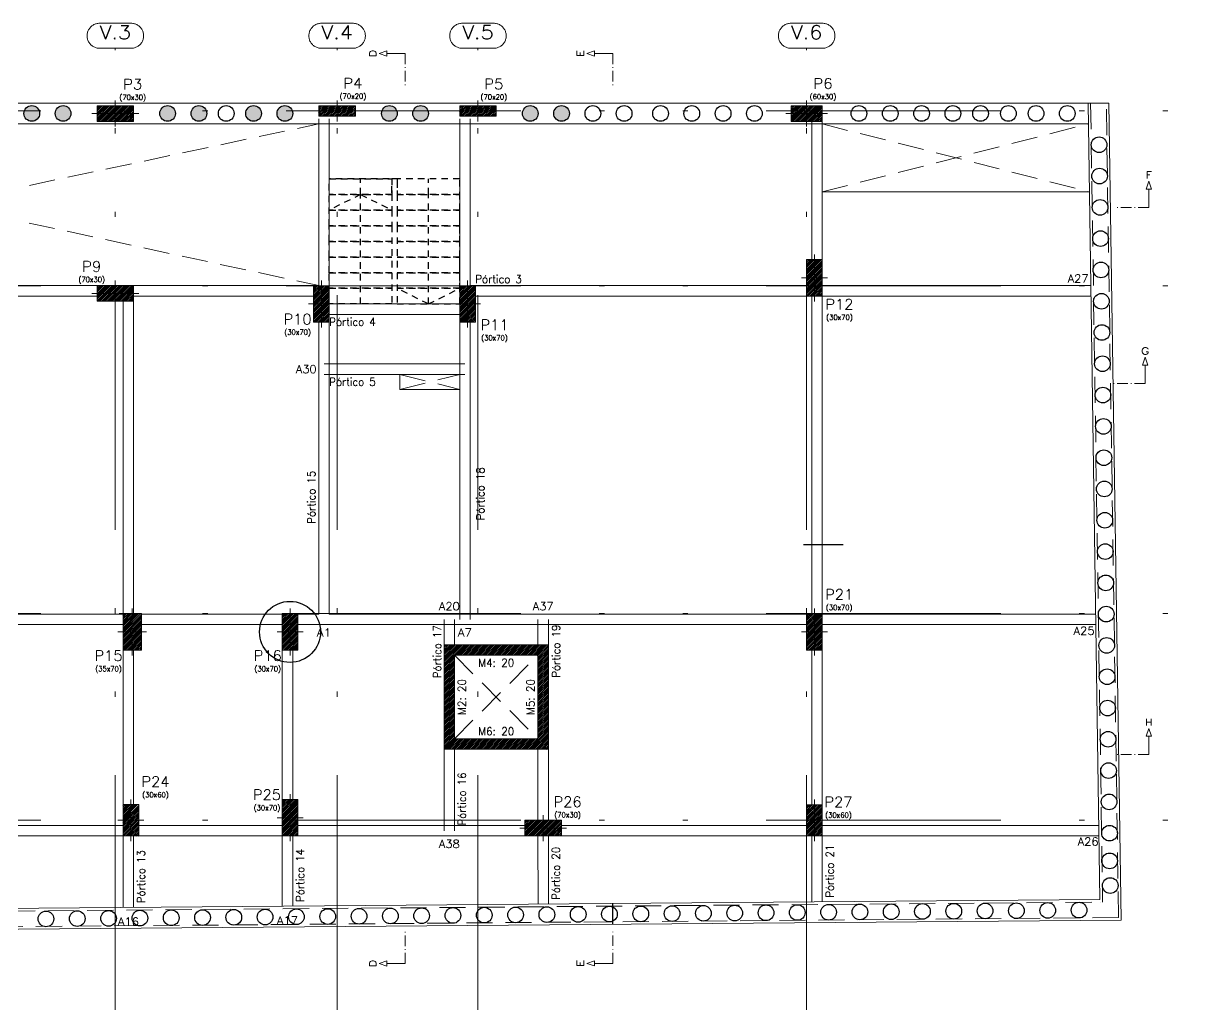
# Model space of a CAD drawing. Header units: metres. Extents: x 219 to 707, y -561 to -17.
# Drawn here: x 449.73 to 472.01, y -87.66 to -68.74 of the extents above; entities that cross this region are included whole.
import ezdxf
from ezdxf.enums import TextEntityAlignment as Align

# ---------------------------------------------------------------- set-up
doc = ezdxf.new("R2010")
doc.units = ezdxf.units.M
for name, pattern in [('CYPE_PUNTO', [0.075, 0, -0.075]), ('CYPE_RAYAPUNTOPUNTO', [0.45, 0.225, -0.075, 0, -0.075, 0, -0.075]), ('DASHED', [0.75, 0.5, -0.25]), ('HIDDEN', [0.375, 0.25, -0.125]), ('TRAZO_HUECO', [0.75, 0.5, -0.25])]:
    doc.linetypes.add(name, pattern=pattern)
for name, color, linetype in [('2', 2, 'Continuous'), ('A-Proyección', 1, 'HIDDEN'), ('E-PILOTES', 7, 'Continuous'), ('TCOTA', 1, 'Continuous')]:
    doc.layers.add(name, color=color, linetype=linetype)
for name, color, linetype, lineweight in [('BORDE_HORMIGON', 2, 'Continuous', 0), ('COTAS_REF_LINEAS', 2, 'Continuous', 0), ('COTAS_REPLANTEO', 7, 'CYPE_RAYAPUNTOPUNTO', 0), ('ESC_CONTORNO_ESCALERA', 3, 'Continuous', 0), ('MUR_CARAS_HORMIGON', 1, 'Continuous', 20), ('MUR_REF_MUROS', 3, 'Continuous', 0), ('OT_SECC_FORJ', 7, 'Continuous', 15), ('PA_GRAF_HUEC', 7, 'Continuous', 0), ('PILAR_DIM', 253, 'Continuous', 0), ('PILAR_EJES', 1, 'Continuous', 0), ('PILAR_HORMIGON', 5, 'Continuous', 20), ('PILAR_REF', 253, 'Continuous', 0), ('VIG_CARAS', 253, 'Continuous', 9), ('VIG_REF_BROCH', 3, 'Continuous', 0), ('VIG_REF_PORTICOS', 3, 'Continuous', 9)]:
    doc.layers.add(name, color=color, linetype=linetype, lineweight=lineweight)
doc.styles.add('CYPETXT', font='romans', dxfattribs={"height": 0.2})

# ---------------------------------------------------------------- blocks, each defined once
blk = doc.blocks.new('Ejes del pilar')
at = {"layer": 'PILAR_EJES'}
for p, q in [((0, -0.5), (0, 0.5)), ((-0.5, 0), (0.5, 0))]:
    blk.add_line(p, q, dxfattribs=at)
blk = doc.blocks.new('A$C6633C1DB')
at = {"layer": '2', "color": 1, "linetype": 'DASHED', "ltscale": 0.5}
for p, q in [((1.2, 4.2), (0, 3.6)), ((1.2, 0), (1.2, 4.2)), ((1.2, 4.2), (2.4, 3.6)), ((3.8, 0.001), (3.8, 4.201))]:
    blk.add_line(p, q, dxfattribs=at)
at = {"layer": 'A-Proyección', "color": 1, "linetype": 'DASHED', "ltscale": 0.5}
for p, q in [((0, 4.8), (2.4, 4.8)), ((5, 4.8), (0.001, 4.8)), ((1.2, 4.2), (1.2, 4.8)), ((2.4, 4.8), (2.4, 4.2)), ((5, 4.8), (2.6, 4.8)), ((2.6, 4.8), (2.6, 4.2)), ((3.8, 4.201), (3.8, 4.801)), ((2.4, 4.2), (0, 4.2)), ((0, 4.2), (2.4, 4.2)), ((2.4, 4.2), (2.4, 3.6)), ((2.6, 4.2), (5, 4.2)), ((5, 4.2), (2.6, 4.2)), ((2.6, 4.2), (2.6, 3.6)), ((2.4, 3.6), (0, 3.6)), ((2.6, 3.6), (5, 3.6)), ((5, 3.6), (2.6, 3.6)), ((2.6, 3.6), (2.6, 3)), ((2.6, 3), (5, 3)), ((5, 3), (2.6, 3)), ((2.6, 3), (2.6, 0)), ((2.6, 2.4), (5, 2.4)), ((5, 2.4), (2.6, 2.4)), ((2.6, 1.8), (5, 1.8)), ((5, 1.8), (2.6, 1.8)), ((2.6, 1.2), (5, 1.2)), ((5, 1.2), (2.6, 1.2)), ((2.6, 0.6), (5, 0.6)), ((5, 0.6), (2.6, 0.6)), ((3.8, 0.001), (2.6, 0.6)), ((3.8, 0.001), (5, 0.601)), ((2.6, 0), (5, 0))]:
    blk.add_line(p, q, dxfattribs=at)
at = {"layer": 'A-Proyección', "color": 250, "ltscale": 0.1}
for p, q in [((5, 3.6), (5, 4.2)), ((5, 3), (5, 3.6)), ((5, 2.4), (5, 3)), ((5, 1.8), (5, 2.4)), ((5, 1.2), (5, 1.8)), ((5, 0.6), (5, 1.2))]:
    blk.add_line(p, q, dxfattribs=at)
at = {"layer": 'E-PILOTES', "color": 1, "linetype": 'DASHED', "ltscale": 0.5}
for p, q in [((0, 3), (0.001, 4.8)), ((5, 0), (5, 4.8)), ((0, 3.6), (2.4, 3.6)), ((2.4, 3.6), (2.4, 3)), ((2.4, 3), (0, 3)), ((0, 3), (2.4, 3)), ((0, 2.4), (0, 3)), ((2.4, 3), (2.4, 0)), ((2.4, 2.4), (0, 2.4)), ((0, 2.4), (2.4, 2.4)), ((0, 1.8), (0, 2.4)), ((2.4, 1.8), (0, 1.8)), ((0, 1.8), (2.4, 1.8)), ((0, 1.2), (0, 1.8)), ((2.4, 1.2), (0, 1.2)), ((0, 1.2), (2.4, 1.2)), ((0, 0), (0, 1.2)), ((2.4, 0.6), (0, 0.6)), ((0, 0.6), (2.4, 0.6)), ((2.4, 0), (0, 0))]:
    blk.add_line(p, q, dxfattribs=at)
at = {"layer": 'PILAR_HORMIGON'}
for p, q in [((6.401, 7.6), (5.001, 7.6)), ((5.001, 7.6), (5.001, 7.2)), ((6.401, 7.2), (6.401, 7.6)), ((5.001, 7.2), (6.401, 7.2))]:
    blk.add_line(p, q, dxfattribs=at)
at = {"layer": 'PILAR_HORMIGON', "color": 250}
blk.add_line((5.001, 7.2), (5.001, 7.2), dxfattribs=at)
at = {"layer": 'TCOTA', "color": 1, "linetype": 'DASHED', "ltscale": 0.5}
for p, q in [((2.6, 4.8), (2.4, 4.8)), ((2.4, 4.263), (2.4, 4.65)), ((2.6, 4.7), (2.6, 4.25))]:
    blk.add_line(p, q, dxfattribs=at)
blk = doc.blocks.new('0 DR Referencia encofrado pb')
h = blk.add_hatch()
h.set_pattern_fill('ANSI31', color=14, scale=0.0075, style=0)
h.set_pattern_definition([(45, (173.255723, -11.724483), (-0.0168379802, 0.0168379802), [])])
h.paths.add_polyline_path([(288.103, 102.133), (288.103, 102.033), (288.453, 102.033), (288.453, 102.133)])
h.paths.add_polyline_path([(288.803, 102.133), (288.453, 102.133), (288.453, 102.033), (288.803, 102.033)])
h.paths.add_polyline_path([(288.803, 101.933), (288.803, 102.033), (288.453, 102.033), (288.453, 101.933)])
h.paths.add_polyline_path([(288.103, 101.933), (288.453, 101.933), (288.453, 102.033), (288.103, 102.033)])
h.paths.add_polyline_path([(292.978, 102.133), (292.978, 102.033), (293.378, 102.033), (293.378, 102.133)])
h.paths.add_polyline_path([(293.778, 102.133), (293.378, 102.133), (293.378, 102.033), (293.778, 102.033)])
h.paths.add_polyline_path([(293.778, 101.933), (293.778, 102.033), (293.378, 102.033), (293.378, 101.933)])
h.paths.add_polyline_path([(292.978, 101.933), (293.378, 101.933), (293.378, 102.033), (292.978, 102.033)])
h.paths.add_polyline_path([(298.003, 102.131), (298.003, 102.033), (298.353, 102.033), (298.353, 102.131)])
h.paths.add_polyline_path([(298.703, 102.131), (298.353, 102.131), (298.353, 102.033), (298.703, 102.033)])
h.paths.add_polyline_path([(298.353, 102.033), (298.003, 102.033), (298.003, 101.981), (298.353, 101.981)])
h.paths.add_polyline_path([(298.703, 102.033), (298.353, 102.033), (298.353, 101.981), (298.703, 101.981)])
h.paths.add_polyline_path([(298.703, 101.831), (298.703, 101.981), (298.353, 101.981), (298.353, 101.831)])
h.paths.add_polyline_path([(298.003, 101.831), (298.353, 101.831), (298.353, 101.981), (298.003, 101.981)])
h.paths.add_polyline_path([(302.253, 102.131), (302.253, 102.033), (302.603, 102.033), (302.603, 102.131)])
h.paths.add_polyline_path([(302.953, 102.131), (302.603, 102.131), (302.603, 102.033), (302.953, 102.033)])
h.paths.add_polyline_path([(302.953, 101.931), (302.953, 102.031), (302.603, 102.031), (302.603, 101.931)])
h.paths.add_polyline_path([(302.253, 101.931), (302.603, 101.931), (302.603, 102.031), (302.253, 102.031)])
h.paths.add_polyline_path([(304.953, 102.131), (304.953, 102.033), (305.303, 102.033), (305.303, 102.131)])
h.paths.add_polyline_path([(305.653, 102.131), (305.303, 102.131), (305.303, 102.033), (305.653, 102.033)])
h.paths.add_polyline_path([(305.653, 101.931), (305.653, 102.031), (305.303, 102.031), (305.303, 101.931)])
h.paths.add_polyline_path([(304.953, 101.931), (305.303, 101.931), (305.303, 102.031), (304.953, 102.031)])
h.paths.add_polyline_path([(311.903, 101.831), (311.903, 101.981), (311.603, 101.981), (311.603, 101.831)])
h.paths.add_polyline_path([(311.303, 102.131), (311.303, 102.033), (311.603, 102.033), (311.603, 102.131)])
h.paths.add_polyline_path([(311.903, 102.131), (311.603, 102.131), (311.603, 102.033), (311.903, 102.033)])
h.paths.add_polyline_path([(311.903, 102.033), (311.603, 102.033), (311.603, 101.981), (311.903, 101.981)])
h.paths.add_polyline_path([(311.603, 102.033), (311.303, 102.033), (311.303, 101.981), (311.603, 101.981)])
h.paths.add_polyline_path([(311.303, 101.831), (311.603, 101.831), (311.603, 101.981), (311.303, 101.981)])
h.paths.add_polyline_path([(311.603, 99.181), (311.603, 98.831), (311.753, 98.831), (311.753, 99.181)])
h.paths.add_polyline_path([(311.903, 99.181), (311.753, 99.181), (311.753, 98.831), (311.903, 98.831)])
h.paths.add_polyline_path([(311.603, 98.831), (311.603, 98.681), (311.753, 98.681), (311.753, 98.831)])
h.paths.add_polyline_path([(311.903, 98.831), (311.753, 98.831), (311.753, 98.681), (311.903, 98.681)])
h.paths.add_polyline_path([(311.903, 98.481), (311.903, 98.681), (311.753, 98.681), (311.753, 98.481)])
h.paths.add_polyline_path([(311.603, 98.681), (311.603, 98.481), (311.753, 98.481), (311.753, 98.681)])
h.paths.add_polyline_path([(288.003, 98.681), (287.603, 98.681), (287.603, 98.608), (288.003, 98.608)])
h.paths.add_polyline_path([(288.403, 98.681), (288.003, 98.681), (288.003, 98.608), (288.403, 98.608)])
h.paths.add_polyline_path([(287.603, 98.733), (287.603, 98.681), (288.003, 98.681), (288.003, 98.733)])
h.paths.add_polyline_path([(288.403, 98.733), (288.003, 98.733), (288.003, 98.681), (288.403, 98.681)])
h.paths.add_polyline_path([(288.403, 98.483), (288.403, 98.608), (288.003, 98.608), (288.003, 98.483)])
h.paths.add_polyline_path([(287.603, 98.483), (288.003, 98.483), (288.003, 98.608), (287.603, 98.608)])
h.paths.add_polyline_path([(293.953, 98.681), (293.603, 98.681), (293.603, 98.533), (293.953, 98.533)])
h.paths.add_polyline_path([(293.378, 98.681), (293.378, 98.533), (293.603, 98.533), (293.603, 98.681)])
h.paths.add_polyline_path([(293.378, 98.533), (293.378, 98.681), (293.253, 98.681), (293.253, 98.533)])
h.paths.add_polyline_path([(293.253, 98.383), (293.378, 98.383), (293.378, 98.533), (293.253, 98.533)])
h.paths.add_polyline_path([(293.378, 98.533), (293.378, 98.383), (293.603, 98.383), (293.603, 98.533)])
h.paths.add_polyline_path([(293.953, 98.383), (293.953, 98.533), (293.603, 98.533), (293.603, 98.383)])
h.paths.add_polyline_path([(298.353, 98.681), (298.353, 98.532), (298.703, 98.532), (298.703, 98.681)])
h.paths.add_polyline_path([(298.353, 98.681), (298.003, 98.681), (298.003, 98.532), (298.353, 98.532)])
h.paths.add_polyline_path([(298.003, 98.382), (298.353, 98.382), (298.353, 98.532), (298.003, 98.532)])
h.paths.add_polyline_path([(298.703, 98.382), (298.703, 98.532), (298.353, 98.532), (298.353, 98.382)])
h.paths.add_polyline_path([(302.153, 98.681), (302.153, 98.331), (302.303, 98.331), (302.303, 98.681)])
h.paths.add_polyline_path([(302.453, 98.681), (302.303, 98.681), (302.303, 98.331), (302.453, 98.331), (302.453, 98.331)])
h.paths.add_polyline_path([(302.453, 97.981), (302.453, 98.331), (302.303, 98.331), (302.303, 97.981)])
h.paths.add_polyline_path([(302.153, 97.981), (302.303, 97.981), (302.303, 98.331), (302.153, 98.331)])
h.paths.add_polyline_path([(305.253, 98.681), (305.103, 98.681), (305.103, 98.331), (305.253, 98.331)])
h.paths.add_polyline_path([(304.953, 98.681), (304.953, 98.331), (305.103, 98.331), (305.103, 98.681)])
h.paths.add_polyline_path([(304.953, 97.981), (305.103, 97.981), (305.103, 98.331), (304.953, 98.331)])
h.paths.add_polyline_path([(305.253, 97.981), (305.253, 98.331), (305.103, 98.331), (305.103, 97.981)])
h.paths.add_polyline_path([(287.602, 92.433), (287.602, 92.395), (287.952, 92.395), (287.952, 92.433)])
h.paths.add_polyline_path([(288.302, 92.283), (288.302, 92.395), (287.952, 92.395), (287.952, 92.283)])
h.paths.add_polyline_path([(287.602, 92.395), (287.602, 92.283), (287.952, 92.283), (287.952, 92.395)])
h.paths.add_polyline_path([(288.302, 92.433), (287.952, 92.433), (287.952, 92.395), (288.302, 92.395)])
h.paths.add_polyline_path([(288.302, 92.133), (288.302, 92.283), (287.952, 92.283), (287.952, 92.133)])
h.paths.add_polyline_path([(287.602, 92.133), (287.952, 92.133), (287.952, 92.283), (287.602, 92.283)])
h.paths.add_polyline_path([(293.552, 92.395), (293.402, 92.395), (293.402, 91.995), (293.552, 91.995)])
h.paths.add_polyline_path([(293.252, 92.395), (293.252, 91.995), (293.378, 91.995), (293.378, 92.395)])
h.paths.add_polyline_path([(293.378, 91.995), (293.378, 91.595), (293.402, 91.595), (293.402, 91.995)])
h.paths.add_polyline_path([(293.552, 91.595), (293.552, 91.995), (293.402, 91.995), (293.402, 91.595)])
h.paths.add_polyline_path([(293.378, 92.395), (293.378, 91.995), (293.402, 91.995), (293.402, 92.395)])
h.paths.add_polyline_path([(293.252, 91.595), (293.378, 91.595), (293.378, 91.995), (293.252, 91.995)])
h.paths.add_polyline_path([(298.852, 91.694), (298.852, 92.044), (298.677, 92.044), (298.677, 91.694)])
h.paths.add_polyline_path([(298.502, 91.694), (298.677, 91.694), (298.677, 92.044), (298.502, 92.044)])
h.paths.add_polyline_path([(298.502, 92.394), (298.502, 92.044), (298.677, 92.044), (298.677, 92.394)])
h.paths.add_polyline_path([(298.852, 92.394), (298.677, 92.394), (298.677, 92.044), (298.852, 92.044)])
h.paths.add_polyline_path([(301.852, 92.394), (301.702, 92.394), (301.702, 92.044), (301.852, 92.044)])
h.paths.add_polyline_path([(301.552, 92.394), (301.552, 92.044), (301.702, 92.044), (301.702, 92.394)])
h.paths.add_polyline_path([(301.552, 91.694), (301.702, 91.694), (301.702, 92.044), (301.552, 92.044)])
h.paths.add_polyline_path([(301.852, 91.694), (301.852, 92.044), (301.702, 92.044), (301.702, 91.694)])
h.paths.add_polyline_path([(305.303, 91.595), (306.453, 91.595), (306.453, 89.995), (305.303, 89.995), (305.303, 89.795), (306.653, 89.795), (306.653, 91.795), (305.303, 91.795)])
h.paths.add_polyline_path([(305.303, 89.995), (304.853, 89.995), (304.854, 91.595), (305.303, 91.595), (305.303, 91.795), (304.654, 91.795), (304.654, 91.795), (304.653, 89.795), (305.303, 89.795)])
h.paths.add_polyline_path([(311.902, 92.393), (311.752, 92.393), (311.752, 92.043), (311.902, 92.043)])
h.paths.add_polyline_path([(311.603, 92.393), (311.603, 92.043), (311.752, 92.043), (311.752, 92.393)])
h.paths.add_polyline_path([(311.603, 92.043), (311.603, 91.693), (311.752, 91.693), (311.752, 92.043)])
h.paths.add_polyline_path([(311.902, 91.693), (311.902, 92.043), (311.752, 92.043), (311.752, 91.693)])
h.paths.add_polyline_path([(311.902, 88.731), (311.752, 88.731), (311.752, 88.433), (311.902, 88.433)])
h.paths.add_polyline_path([(311.603, 88.731), (311.603, 88.433), (311.752, 88.433), (311.752, 88.731)])
h.paths.add_polyline_path([(311.603, 88.431), (311.603, 88.131), (311.752, 88.131), (311.752, 88.431)])
h.paths.add_polyline_path([(311.902, 88.131), (311.902, 88.431), (311.752, 88.431), (311.752, 88.131)])
h.paths.add_polyline_path([(306.903, 88.432), (306.553, 88.432), (306.553, 88.282), (306.903, 88.282)])
h.paths.add_polyline_path([(306.203, 88.432), (306.203, 88.282), (306.553, 88.282), (306.553, 88.432)])
h.paths.add_polyline_path([(306.203, 88.132), (306.553, 88.132), (306.553, 88.282), (306.203, 88.282)])
h.paths.add_polyline_path([(306.903, 88.132), (306.903, 88.282), (306.553, 88.282), (306.553, 88.132)])
h.paths.add_polyline_path([(301.852, 88.832), (301.702, 88.832), (301.702, 88.482), (301.852, 88.482)])
h.paths.add_polyline_path([(301.552, 88.832), (301.552, 88.482), (301.702, 88.482), (301.702, 88.832)])
h.paths.add_polyline_path([(301.552, 88.132), (301.702, 88.132), (301.702, 88.433), (301.552, 88.433)])
h.paths.add_polyline_path([(301.852, 88.132), (301.852, 88.433), (301.702, 88.433), (301.702, 88.132)])
h.paths.add_polyline_path([(301.552, 88.433), (301.702, 88.433), (301.702, 88.482), (301.552, 88.482)])
h.paths.add_polyline_path([(301.702, 88.433), (301.852, 88.433), (301.852, 88.482), (301.702, 88.482)])
h.paths.add_polyline_path([(298.801, 88.732), (298.651, 88.732), (298.651, 88.433), (298.801, 88.433)])
h.paths.add_polyline_path([(298.501, 88.732), (298.501, 88.433), (298.651, 88.433), (298.651, 88.732)])
h.paths.add_polyline_path([(298.501, 88.132), (298.651, 88.132), (298.651, 88.432), (298.501, 88.432)])
h.paths.add_polyline_path([(298.801, 88.132), (298.801, 88.432), (298.651, 88.432), (298.651, 88.132)])
h.paths.add_polyline_path([(293.552, 88.733), (293.402, 88.733), (293.402, 88.433), (293.402, 88.433), (293.552, 88.433), (293.552, 88.433)])
h.paths.add_polyline_path([(293.378, 88.733), (293.378, 88.433), (293.378, 88.433), (293.402, 88.433), (293.402, 88.433), (293.402, 88.733)])
h.paths.add_polyline_path([(293.252, 88.733), (293.252, 88.433), (293.252, 88.433), (293.378, 88.433), (293.378, 88.433), (293.378, 88.733)])
h.paths.add_polyline_path([(293.252, 88.133), (293.378, 88.133), (293.378, 88.433), (293.252, 88.433)])
h.paths.add_polyline_path([(293.552, 88.133), (293.552, 88.433), (293.402, 88.433), (293.402, 88.133)])
h.paths.add_polyline_path([(293.378, 88.433), (293.378, 88.133), (293.402, 88.133), (293.402, 88.433)])
h.paths.add_polyline_path([(288.102, 88.733), (288.102, 88.433), (288.252, 88.433), (288.252, 88.733)])
h.paths.add_polyline_path([(288.402, 88.733), (288.252, 88.733), (288.252, 88.433), (288.402, 88.433)])
h.paths.add_polyline_path([(288.102, 88.133), (288.252, 88.133), (288.252, 88.433), (288.102, 88.433)])
h.paths.add_polyline_path([(288.402, 88.133), (288.402, 88.433), (288.252, 88.433), (288.252, 88.133)])
h.paths.add_polyline_path([(305.232, 98.222), (306.171, 98.222), (306.171, 98.455), (305.232, 98.455)], flags=9)
h.paths.add_polyline_path([(297.927, 91.434), (298.529, 91.434), (298.529, 91.738), (297.927, 91.738)], flags=9)
h.paths.add_polyline_path([(301.355, 92.392), (302.279, 92.392), (302.279, 92.625), (301.355, 92.625)], flags=9)
h.paths.add_polyline_path([(300.979, 91.434), (301.578, 91.434), (301.578, 91.738), (300.979, 91.738)], flags=9)
h.paths.add_polyline_path([(311.956, 92.408), (312.497, 92.408), (312.497, 92.589), (311.956, 92.589)], flags=9)
h.paths.add_polyline_path([(300.964, 88.769), (301.566, 88.769), (301.566, 89.073), (300.964, 89.073)], flags=9)
h = blk.add_hatch(color=251)
h.paths.add_polyline_path([(299.213, 102.033), (299.496, 102.033, 0.707105)])
h.paths.add_polyline_path([(299.505, 101.983, 0.085165), (299.496, 102.033), (299.213, 102.033, 1.186186)])
h.paths.add_polyline_path([(299.813, 102.033), (300.096, 102.033, 0.707105)])
h.paths.add_polyline_path([(300.105, 101.983, 0.085165), (300.096, 102.033), (299.813, 102.033, 1.186186)])
h.paths.add_polyline_path([(297.21, 102.033), (297.493, 102.033, 0.707105)])
h.paths.add_polyline_path([(297.502, 101.983, 0.085165), (297.493, 102.033), (297.21, 102.033, 1.186186)])
h.paths.add_polyline_path([(296.61, 102.033), (296.893, 102.033, 0.707105)])
h.paths.add_polyline_path([(296.902, 101.983, 0.085165), (296.893, 102.033), (296.61, 102.033, 1.186186)])
h = blk.add_hatch(color=251)
h.paths.add_polyline_path([(303.463, 102.033), (303.746, 102.033, 0.707105)])
h.paths.add_polyline_path([(303.755, 101.983, 0.085165), (303.746, 102.033), (303.463, 102.033, 1.186186)])
h.paths.add_polyline_path([(304.063, 102.033), (304.346, 102.033, 0.707105)])
h.paths.add_polyline_path([(304.355, 101.983, 0.085165), (304.346, 102.033), (304.063, 102.033, 1.186186)])
h.paths.add_polyline_path([(301.46, 102.033), (301.743, 102.033, 0.707105)])
h.paths.add_polyline_path([(301.752, 101.983, 0.085165), (301.743, 102.033), (301.46, 102.033, 1.186186)])
h.paths.add_polyline_path([(300.86, 102.033), (301.143, 102.033, 0.707105)])
h.paths.add_polyline_path([(301.152, 101.983, 0.085165), (301.143, 102.033), (300.86, 102.033, 1.186186)])
h = blk.add_hatch(color=251)
h.paths.add_polyline_path([(306.163, 102.033), (306.446, 102.033, 0.707105)])
h.paths.add_polyline_path([(306.455, 101.983, 0.085165), (306.446, 102.033), (306.163, 102.033, 1.186186)])
h.paths.add_polyline_path([(306.763, 102.033), (307.046, 102.033, 0.707105)])
h.paths.add_polyline_path([(307.055, 101.983, 0.085165), (307.046, 102.033), (306.763, 102.033, 1.186186)])
blk.add_line((311.543, 93.721), (312.301, 93.721))
blk.add_lwpolyline([(307.887, 86.436), (307.887, 86.836)])
at = {"color": 216, "true_color": 0x7f007f}
for centre in [(296.752, 101.983, -0.35), (297.352, 101.983, -0.35), (299.355, 101.983, -0.35), (299.955, 101.983, -0.35), (300.478, 101.983, -0.35), (301.002, 101.983, -0.35), (301.602, 101.983, -0.35), (303.605, 101.983, -0.35), (304.205, 101.983, -0.35), (306.305, 101.983, -0.35), (306.905, 101.983, -0.35), (307.505, 101.983, -0.35), (308.105, 101.983, -0.35), (308.802, 101.983, -0.35), (309.402, 101.983, -0.35), (310.002, 101.983, -0.35), (310.602, 101.983, -0.35), (312.605, 101.983, -0.35), (313.205, 101.983, -0.35), (313.805, 101.983, -0.35), (314.405, 101.983, -0.35), (314.935, 101.983, -0.35), (315.469, 101.983, -0.35), (315.469, 101.983, -0.35), (315.999, 101.983, -0.35), (315.999, 101.983, -0.35), (316.599, 101.983, -0.35), (316.599, 101.983, -0.35), (317.208, 101.383, -0.35), (317.217, 100.783, -0.35), (317.226, 100.183, -0.35), (317.235, 99.583, -0.35), (317.244, 98.983, -0.35), (317.253, 98.383, -0.35), (317.262, 97.784, -0.35), (317.272, 97.184, -0.35), (317.281, 96.584, -0.35), (317.29, 95.984, -0.35), (317.299, 95.384, -0.35), (317.308, 94.784, -0.35), (317.317, 94.184, -0.35), (317.326, 93.584, -0.35), (317.335, 92.984, -0.35), (317.344, 92.384, -0.35), (317.353, 91.784, -0.35), (317.362, 91.184, -0.35), (317.371, 90.584, -0.35), (317.38, 89.984, -0.35), (317.389, 89.384, -0.35), (317.399, 88.785, -0.35), (317.408, 88.185, -0.35), (317.41, 87.654, -0.35), (317.421, 87.181, -0.35), (297.024, 86.541, -0.35), (297.624, 86.546, -0.35), (298.224, 86.551, -0.35), (298.824, 86.556, -0.35), (299.424, 86.562, -0.35), (300.024, 86.567, -0.35), (300.624, 86.572, -0.35), (301.224, 86.577, -0.35), (301.824, 86.582, -0.35), (302.424, 86.587, -0.35), (303.024, 86.592, -0.35), (303.624, 86.597, -0.35), (304.224, 86.602, -0.35), (304.824, 86.607, -0.35), (305.424, 86.613, -0.35), (306.024, 86.618, -0.35), (306.624, 86.623, -0.35), (307.224, 86.628, -0.35), (307.824, 86.633, -0.35), (308.424, 86.638, -0.35), (309.024, 86.643, -0.35), (309.624, 86.648, -0.35), (310.224, 86.653, -0.35), (310.824, 86.658, -0.35), (311.424, 86.664, -0.35), (312.024, 86.669, -0.35), (312.623, 86.674, -0.35), (313.223, 86.679, -0.35), (313.823, 86.684, -0.35), (314.423, 86.689, -0.35), (315.023, 86.694, -0.35), (315.623, 86.699, -0.35), (316.223, 86.704, -0.35), (316.823, 86.709, -0.35)]:
    blk.add_circle(centre, 0.15, dxfattribs=at)
blk.add_circle((301.702, 92.044), 0.585)
at = {"layer": 'BORDE_HORMIGON', "linetype": 'DASHED', "elevation": -0.35}
for points in [[(317.046, 102.183), (317.276, 86.863)], [(317.581, 86.566), (317.346, 102.183)], [(317.275, 86.913), (317.276, 86.913)], [(284.317, 86.592), (317.276, 86.863)], [(317.226, 86.863), (317.226, 86.862)], [(317.581, 86.566), (284.018, 86.29)]]:
    blk.add_lwpolyline(points, dxfattribs=at)
at = {"layer": 'COTAS_REF_LINEAS'}
for points in [[(298.655, 103.713), (298.671, 103.712), (298.687, 103.711), (298.703, 103.708), (298.719, 103.704), (298.734, 103.699), (298.749, 103.694), (298.764, 103.687), (298.778, 103.679), (298.791, 103.671), (298.804, 103.661), (298.816, 103.651), (298.828, 103.64), (298.839, 103.628), (298.848, 103.615), (298.858, 103.602), (298.866, 103.588), (298.873, 103.574), (298.879, 103.559), (298.884, 103.544), (298.889, 103.528), (298.892, 103.513), (298.894, 103.497), (298.895, 103.481), (298.895, 103.465), (298.894, 103.449), (298.892, 103.433), (298.889, 103.417), (298.884, 103.402), (298.879, 103.386), (298.873, 103.372), (298.866, 103.357), (298.858, 103.344), (298.848, 103.33), (298.839, 103.318), (298.828, 103.306), (298.816, 103.295), (298.804, 103.284), (298.791, 103.275), (298.778, 103.266), (298.764, 103.259), (298.749, 103.252), (298.734, 103.246), (298.719, 103.241), (298.703, 103.238), (298.687, 103.235), (298.671, 103.233), (298.655, 103.233), (298.051, 103.233), (298.035, 103.233), (298.019, 103.235), (298.003, 103.238), (297.988, 103.241), (297.973, 103.246), (297.958, 103.252), (297.943, 103.259), (297.929, 103.266), (297.915, 103.275), (297.903, 103.284), (297.89, 103.295), (297.879, 103.306), (297.868, 103.318), (297.858, 103.33), (297.849, 103.344), (297.841, 103.357), (297.834, 103.372), (297.827, 103.386), (297.822, 103.402), (297.818, 103.417), (297.815, 103.433), (297.812, 103.449), (297.811, 103.465), (297.811, 103.481), (297.812, 103.497), (297.815, 103.513), (297.818, 103.528), (297.822, 103.544), (297.827, 103.559), (297.834, 103.574), (297.841, 103.588), (297.849, 103.602), (297.858, 103.615), (297.868, 103.628), (297.879, 103.64), (297.89, 103.651), (297.903, 103.661), (297.915, 103.671), (297.929, 103.679), (297.943, 103.687), (297.958, 103.694), (297.973, 103.699), (297.988, 103.704), (298.003, 103.708), (298.019, 103.711), (298.035, 103.712), (298.051, 103.713), (298.655, 103.713)], [(302.905, 103.713), (302.921, 103.712), (302.937, 103.711), (302.953, 103.708), (302.969, 103.704), (302.984, 103.699), (302.999, 103.694), (303.014, 103.687), (303.028, 103.679), (303.041, 103.671), (303.054, 103.661), (303.066, 103.651), (303.078, 103.64), (303.089, 103.628), (303.098, 103.615), (303.108, 103.602), (303.116, 103.588), (303.123, 103.574), (303.129, 103.559), (303.134, 103.544), (303.139, 103.528), (303.142, 103.513), (303.144, 103.497), (303.145, 103.481), (303.145, 103.465), (303.144, 103.449), (303.142, 103.433), (303.139, 103.417), (303.134, 103.402), (303.129, 103.386), (303.123, 103.372), (303.116, 103.357), (303.108, 103.344), (303.098, 103.33), (303.089, 103.318), (303.078, 103.306), (303.066, 103.295), (303.054, 103.284), (303.041, 103.275), (303.028, 103.266), (303.014, 103.259), (302.999, 103.252), (302.984, 103.246), (302.969, 103.241), (302.953, 103.238), (302.937, 103.235), (302.921, 103.233), (302.905, 103.233), (302.301, 103.233), (302.285, 103.233), (302.269, 103.235), (302.253, 103.238), (302.238, 103.241), (302.223, 103.246), (302.208, 103.252), (302.193, 103.259), (302.179, 103.266), (302.165, 103.275), (302.153, 103.284), (302.14, 103.295), (302.129, 103.306), (302.118, 103.318), (302.108, 103.33), (302.099, 103.344), (302.091, 103.357), (302.084, 103.372), (302.077, 103.386), (302.072, 103.402), (302.068, 103.417), (302.065, 103.433), (302.062, 103.449), (302.061, 103.465), (302.061, 103.481), (302.062, 103.497), (302.065, 103.513), (302.068, 103.528), (302.072, 103.544), (302.077, 103.559), (302.084, 103.574), (302.091, 103.588), (302.099, 103.602), (302.108, 103.615), (302.118, 103.628), (302.129, 103.64), (302.14, 103.651), (302.153, 103.661), (302.165, 103.671), (302.179, 103.679), (302.193, 103.687), (302.208, 103.694), (302.223, 103.699), (302.238, 103.704), (302.253, 103.708), (302.269, 103.711), (302.285, 103.712), (302.301, 103.713), (302.905, 103.713)], [(305.605, 103.713), (305.621, 103.712), (305.637, 103.711), (305.653, 103.708), (305.669, 103.704), (305.684, 103.699), (305.699, 103.694), (305.714, 103.687), (305.728, 103.679), (305.741, 103.671), (305.754, 103.661), (305.766, 103.651), (305.778, 103.64), (305.789, 103.628), (305.798, 103.615), (305.808, 103.602), (305.816, 103.588), (305.823, 103.574), (305.829, 103.559), (305.834, 103.544), (305.839, 103.528), (305.842, 103.513), (305.844, 103.497), (305.845, 103.481), (305.845, 103.465), (305.844, 103.449), (305.842, 103.433), (305.839, 103.417), (305.834, 103.402), (305.829, 103.386), (305.823, 103.372), (305.816, 103.357), (305.808, 103.344), (305.798, 103.33), (305.789, 103.318), (305.778, 103.306), (305.766, 103.295), (305.754, 103.284), (305.741, 103.275), (305.728, 103.266), (305.714, 103.259), (305.699, 103.252), (305.684, 103.246), (305.669, 103.241), (305.653, 103.238), (305.637, 103.235), (305.621, 103.233), (305.605, 103.233), (305.001, 103.233), (304.985, 103.233), (304.969, 103.235), (304.953, 103.238), (304.938, 103.241), (304.923, 103.246), (304.908, 103.252), (304.893, 103.259), (304.879, 103.266), (304.865, 103.275), (304.853, 103.284), (304.84, 103.295), (304.829, 103.306), (304.818, 103.318), (304.808, 103.33), (304.799, 103.344), (304.791, 103.357), (304.784, 103.372), (304.777, 103.386), (304.772, 103.402), (304.768, 103.417), (304.765, 103.433), (304.762, 103.449), (304.761, 103.465), (304.761, 103.481), (304.762, 103.497), (304.765, 103.513), (304.768, 103.528), (304.772, 103.544), (304.777, 103.559), (304.784, 103.574), (304.791, 103.588), (304.799, 103.602), (304.808, 103.615), (304.818, 103.628), (304.829, 103.64), (304.84, 103.651), (304.853, 103.661), (304.865, 103.671), (304.879, 103.679), (304.893, 103.687), (304.908, 103.694), (304.923, 103.699), (304.938, 103.704), (304.953, 103.708), (304.969, 103.711), (304.985, 103.712), (305.001, 103.713), (305.605, 103.713)], [(311.905, 103.713), (311.921, 103.712), (311.937, 103.711), (311.953, 103.708), (311.969, 103.704), (311.984, 103.699), (311.999, 103.694), (312.014, 103.687), (312.028, 103.679), (312.041, 103.671), (312.054, 103.661), (312.066, 103.651), (312.078, 103.64), (312.089, 103.628), (312.098, 103.615), (312.108, 103.602), (312.116, 103.588), (312.123, 103.574), (312.129, 103.559), (312.134, 103.544), (312.139, 103.528), (312.142, 103.513), (312.144, 103.497), (312.145, 103.481), (312.145, 103.465), (312.144, 103.449), (312.142, 103.433), (312.139, 103.417), (312.134, 103.402), (312.129, 103.386), (312.123, 103.372), (312.116, 103.357), (312.108, 103.344), (312.098, 103.33), (312.089, 103.318), (312.078, 103.306), (312.066, 103.295), (312.054, 103.284), (312.041, 103.275), (312.028, 103.266), (312.014, 103.259), (311.999, 103.252), (311.984, 103.246), (311.969, 103.241), (311.953, 103.238), (311.937, 103.235), (311.921, 103.233), (311.905, 103.233), (311.301, 103.233), (311.285, 103.233), (311.269, 103.235), (311.253, 103.238), (311.238, 103.241), (311.223, 103.246), (311.208, 103.252), (311.193, 103.259), (311.179, 103.266), (311.165, 103.275), (311.153, 103.284), (311.14, 103.295), (311.129, 103.306), (311.118, 103.318), (311.108, 103.33), (311.099, 103.344), (311.091, 103.357), (311.084, 103.372), (311.077, 103.386), (311.072, 103.402), (311.068, 103.417), (311.065, 103.433), (311.062, 103.449), (311.061, 103.465), (311.061, 103.481), (311.062, 103.497), (311.065, 103.513), (311.068, 103.528), (311.072, 103.544), (311.077, 103.559), (311.084, 103.574), (311.091, 103.588), (311.099, 103.602), (311.108, 103.615), (311.118, 103.628), (311.129, 103.64), (311.14, 103.651), (311.153, 103.661), (311.165, 103.671), (311.179, 103.679), (311.193, 103.687), (311.208, 103.694), (311.223, 103.699), (311.238, 103.704), (311.253, 103.708), (311.269, 103.711), (311.285, 103.712), (311.301, 103.713), (311.905, 103.713)]]:
    blk.add_lwpolyline(points, close=True, dxfattribs=at)
at = {"layer": 'COTAS_REPLANTEO', "linetype": 'CYPE_RAYAPUNTOPUNTO', "ltscale": 20}
for p, q in [((298.353, 84.799), (298.353, 103.233)), ((302.603, 84.799), (302.603, 103.233)), ((305.303, 84.799), (305.303, 103.233)), ((311.603, 84.799), (311.603, 103.233)), ((283.227, 102.033), (318.868, 102.033)), ((283.227, 98.681), (318.868, 98.681)), ((283.227, 92.395), (318.868, 92.395)), ((283.227, 88.433), (318.868, 88.433))]:
    blk.add_line(p, q, dxfattribs=at)
at = {"layer": 'ESC_CONTORNO_ESCALERA'}
for p in [(302.453, 101.783), (302.453, 98.331)]:
    blk.add_line(p, (302.453, 100.731), dxfattribs=at)
at = {"layer": 'MUR_CARAS_HORMIGON'}
for p, q in [((304.653, 89.795), (304.654, 91.795)), ((306.653, 91.795), (304.654, 91.795)), ((304.853, 89.995), (304.854, 91.595)), ((306.453, 91.595), (304.854, 91.595)), ((306.453, 89.995), (306.453, 91.595)), ((306.653, 89.795), (306.653, 91.795)), ((304.653, 89.795), (306.653, 89.795)), ((304.853, 89.995), (306.453, 89.995))]:
    blk.add_line(p, q, dxfattribs=at)
at = {"layer": 'OT_SECC_FORJ', "color": 6}
for p, q in [((303.908, 103.133), (303.558, 103.133)), ((303.908, 103.133), (303.908, 102.93)), ((307.887, 103.133), (307.537, 103.133)), ((307.887, 103.133), (307.887, 102.93)), ((303.908, 102.87), (303.908, 102.86)), ((303.908, 102.8), (303.908, 102.596)), ((307.887, 102.87), (307.887, 102.86)), ((307.887, 102.8), (307.887, 102.596)), ((303.908, 102.536), (303.908, 102.526)), ((307.887, 102.536), (307.887, 102.526)), ((318.161, 100.183), (318.161, 100.533)), ((317.564, 100.183), (317.554, 100.183)), ((317.828, 100.183), (317.624, 100.183)), ((317.898, 100.183), (317.888, 100.183)), ((318.161, 100.183), (317.958, 100.183)), ((318.091, 96.808), (318.091, 97.158)), ((317.494, 96.808), (317.484, 96.808)), ((317.758, 96.808), (317.554, 96.808)), ((317.828, 96.808), (317.818, 96.808)), ((318.091, 96.808), (317.888, 96.808)), ((318.161, 89.693), (318.161, 90.043)), ((317.564, 89.693), (317.554, 89.693)), ((317.828, 89.693), (317.624, 89.693)), ((317.898, 89.693), (317.888, 89.693)), ((318.161, 89.693), (317.958, 89.693)), ((303.908, 86.283), (303.908, 86.293)), ((307.887, 86.286), (307.887, 86.296)), ((307.887, 86.022), (307.887, 86.226)), ((303.908, 86.02), (303.908, 86.223)), ((303.908, 85.95), (303.908, 85.96)), ((303.908, 85.686), (303.908, 85.89)), ((307.887, 85.952), (307.887, 85.962)), ((307.887, 85.689), (307.887, 85.892)), ((303.908, 85.686), (303.558, 85.686)), ((307.887, 85.689), (307.537, 85.689))]:
    blk.add_line(p, q, dxfattribs=at)
for points in [[(303.558, 103.083), (303.558, 103.183), (303.408, 103.133), (303.558, 103.083)], [(307.537, 103.083), (307.537, 103.183), (307.387, 103.133), (307.537, 103.083)], [(318.111, 100.533), (318.211, 100.533), (318.161, 100.683), (318.111, 100.533)], [(318.041, 97.158), (318.141, 97.158), (318.091, 97.308), (318.041, 97.158)], [(318.111, 90.043), (318.211, 90.043), (318.161, 90.193), (318.111, 90.043)], [(303.558, 85.636), (303.558, 85.736), (303.408, 85.686), (303.558, 85.636)], [(307.537, 85.639), (307.537, 85.739), (307.387, 85.689), (307.537, 85.639)]]:
    blk.add_lwpolyline(points, close=True, dxfattribs=at)
at = {"layer": 'PA_GRAF_HUEC', "linetype": 'TRAZO_HUECO'}
for p, q in [((287.903, 98.733), (302.253, 101.783)), ((311.903, 100.479), (317.002, 101.783)), ((311.903, 101.783), (317.022, 100.481, -0.35)), ((303.804, 96.692), (304.953, 96.981)), ((303.804, 96.981), (304.953, 96.692)), ((304.853, 89.995), (306.453, 91.595)), ((304.854, 91.595), (306.453, 89.995))]:
    blk.add_line(p, q, dxfattribs=at)
blk.add_lwpolyline([(287.903, 101.783), (302.253, 98.682)], dxfattribs=at)
at = {"layer": 'PILAR_HORMIGON'}
for points in [[(298.003, 101.831), (298.703, 101.831), (298.703, 102.131), (298.003, 102.131), (298.003, 101.831)], [(302.253, 101.931), (302.953, 101.931), (302.953, 102.131), (302.253, 102.131), (302.253, 101.931)], [(304.953, 101.931), (305.653, 101.931), (305.653, 102.131), (304.953, 102.131), (304.953, 101.931)], [(311.303, 101.831), (311.903, 101.831), (311.903, 102.131), (311.303, 102.131), (311.303, 101.831)], [(311.603, 98.481), (311.903, 98.481), (311.903, 99.181), (311.603, 99.181), (311.603, 98.481)], [(298.003, 98.382), (298.703, 98.382), (298.703, 98.682), (298.003, 98.682), (298.003, 98.382)], [(302.153, 97.981), (302.453, 97.981), (302.453, 98.681), (302.153, 98.681), (302.153, 97.981)], [(304.953, 97.981), (305.253, 97.981), (305.253, 98.681), (304.953, 98.681), (304.953, 97.981)], [(298.502, 91.694), (298.852, 91.694), (298.852, 92.394), (298.502, 92.394), (298.502, 91.694)], [(301.552, 91.694), (301.852, 91.694), (301.852, 92.394), (301.552, 92.394), (301.552, 91.694)], [(311.602, 91.693), (311.902, 91.693), (311.902, 92.393), (311.602, 92.393), (311.602, 91.693)], [(298.501, 88.132), (298.801, 88.132), (298.801, 88.732), (298.501, 88.732), (298.501, 88.132)], [(301.552, 88.132), (301.852, 88.132), (301.852, 88.832), (301.552, 88.832), (301.552, 88.132)], [(311.602, 88.131), (311.902, 88.131), (311.902, 88.731), (311.602, 88.731), (311.602, 88.131)], [(306.203, 88.132), (306.903, 88.132), (306.903, 88.432), (306.203, 88.432), (306.203, 88.132)]]:
    blk.add_lwpolyline(points, close=True, dxfattribs=at)
at = {"layer": 'VIG_CARAS'}
for p, q in [((293.378, 102.183), (298.353, 102.183)), ((298.353, 102.183), (302.603, 102.183)), ((302.603, 102.183), (305.303, 102.183)), ((305.303, 102.183), (311.603, 102.183)), ((311.603, 102.183), (316.996, 102.183)), ((293.228, 101.783), (298.003, 101.783)), ((298.003, 101.783), (302.253, 101.783)), ((302.253, 101.783), (304.953, 101.783)), ((302.253, 98.682), (302.253, 101.783)), ((302.453, 98.332), (302.453, 101.783)), ((304.953, 101.783), (311.703, 101.783)), ((304.953, 98.681), (304.953, 101.783)), ((305.153, 98.682), (305.153, 101.783)), ((311.703, 99.181), (311.703, 101.783)), ((311.703, 101.783), (317.002, 101.783)), ((311.903, 98.682), (311.903, 101.783)), ((311.903, 100.478), (317.022, 100.478)), ((293.953, 98.682), (298.003, 98.682)), ((293.953, 98.482), (298.003, 98.482)), ((298.703, 98.682), (302.253, 98.682)), ((298.703, 92.394), (298.703, 98.482)), ((298.703, 98.482), (302.153, 98.482)), ((305.153, 98.682), (311.603, 98.682)), ((305.253, 98.482), (311.603, 98.482)), ((311.703, 92.393), (311.703, 98.481)), ((311.903, 98.682), (317.049, 98.682)), ((311.903, 92.383), (311.903, 98.482)), ((311.903, 98.482), (317.052, 98.482)), ((298.503, 92.394), (298.503, 98.382)), ((302.453, 98.332), (304.953, 98.332)), ((302.453, 92.383), (302.453, 98.132)), ((302.453, 98.132), (304.953, 98.132)), ((302.253, 92.383), (302.253, 97.981)), ((304.953, 92.383), (304.953, 97.981)), ((305.153, 92.383), (305.153, 97.981)), ((302.453, 97.181), (304.953, 97.181)), ((302.453, 96.981), (304.953, 96.981)), ((303.803, 96.692), (303.803, 96.981)), ((303.803, 96.692), (304.953, 96.692)), ((293.552, 92.383), (298.502, 92.383)), ((298.852, 92.383), (301.552, 92.383)), ((301.852, 92.383), (302.253, 92.383)), ((302.453, 92.383), (311.602, 92.383)), ((311.903, 92.383), (317.143, 92.383)), ((293.552, 92.183), (298.502, 92.183)), ((298.852, 92.183), (301.552, 92.183)), ((301.852, 92.183), (302.353, 92.183)), ((302.353, 92.183), (311.602, 92.183)), ((304.654, 91.795), (304.654, 92.183)), ((304.854, 91.795), (304.854, 92.183)), ((306.453, 91.795), (306.453, 92.183)), ((306.653, 91.795), (306.653, 92.183)), ((311.903, 88.331), (311.903, 92.183)), ((311.903, 92.183), (317.146, 92.183)), ((298.503, 88.732), (298.503, 91.694)), ((298.703, 88.732), (298.703, 91.694)), ((301.552, 88.832), (301.552, 91.694)), ((301.752, 88.832), (301.752, 91.694)), ((311.703, 88.731), (311.703, 91.693)), ((304.653, 88.331), (304.653, 89.795)), ((304.853, 88.331), (304.853, 89.795)), ((306.453, 88.432), (306.453, 89.795)), ((306.653, 88.432), (306.653, 89.795)), ((293.552, 88.331), (298.501, 88.331)), ((298.801, 88.331), (301.552, 88.331)), ((298.801, 88.331), (301.552, 88.331)), ((301.852, 88.331), (306.203, 88.331)), ((306.903, 88.331), (311.602, 88.331)), ((311.903, 88.331), (317.204, 88.331)), ((293.452, 88.131), (298.503, 88.131)), ((298.503, 86.759), (298.503, 88.131)), ((298.703, 88.131), (301.552, 88.131)), ((298.703, 86.76), (298.703, 88.131)), ((301.552, 86.785), (301.552, 88.131)), ((301.752, 88.131), (306.453, 88.131)), ((301.752, 86.785), (301.752, 88.131)), ((306.454, 86.824), (306.453, 88.131)), ((306.653, 88.131), (311.602, 88.131)), ((306.654, 86.826), (306.653, 88.131)), ((311.703, 86.867), (311.703, 88.131)), ((311.903, 86.869), (311.903, 88.131)), ((311.903, 88.131), (317.207, 88.131))]:
    blk.add_line(p, q, dxfattribs=at)
at = {"layer": 'VIG_CARAS', "linetype": 'CYPE_PUNTO'}
for p, q in [((302.253, 101.783), (302.253, 101.931)), ((302.453, 101.783), (302.453, 101.931)), ((304.953, 101.783), (304.953, 101.931)), ((305.153, 101.783), (305.153, 101.931)), ((311.703, 101.783), (311.703, 101.831)), ((311.903, 101.783), (311.903, 101.831)), ((302.453, 97.181), (302.253, 97.181)), ((304.953, 97.181), (305.153, 97.181)), ((302.453, 96.981), (302.253, 96.981)), ((304.953, 96.981), (305.153, 96.981)), ((304.654, 92.183), (304.654, 92.383)), ((304.654, 92.183), (304.654, 92.383)), ((304.854, 92.183), (304.854, 92.383)), ((304.854, 92.183), (304.854, 92.383)), ((304.953, 92.383), (304.953, 92.183)), ((304.953, 92.383), (304.953, 92.183)), ((305.153, 92.383), (305.153, 92.183)), ((305.153, 92.383), (305.153, 92.183)), ((306.453, 92.183), (306.453, 92.383)), ((306.453, 92.183), (306.453, 92.383)), ((306.653, 92.183), (306.653, 92.383)), ((306.653, 92.183), (306.653, 92.383)), ((304.653, 88.331), (304.653, 88.131)), ((304.853, 88.331), (304.853, 88.131))]:
    blk.add_line(p, q, dxfattribs=at)
at = {"layer": 'VIG_CARAS', "color": 5, "elevation": -0.35}
for points in [[(316.996, 102.183), (317.225, 86.913)], [(317.631, 86.516), (317.396, 102.183)], [(284.367, 86.642), (317.225, 86.913)], [(317.631, 86.516), (283.968, 86.239)]]:
    blk.add_lwpolyline(points, dxfattribs=at)
at = {"layer": 'VIG_CARAS', "color": 5}
blk.add_lwpolyline([(316.996, 102.183), (317.396, 102.183)], dxfattribs=at)
at = {"xscale": 0.5000000000000284, "yscale": 0.5000000000000284, "zscale": 0.5000000000000284}
blk.add_blockref('A$C6633C1DB', (302.453, 98.331), dxfattribs=at)
at = {"layer": 'PILAR_EJES'}
for p, xscale, yscale in [((298.353, 101.981), 0.9000000000000513, 0.5000000000000284), ((302.603, 102.031), 0.9000000000000513, 0.4000000000000228), ((305.303, 102.031), 0.9000000000000513, 0.4000000000000228), ((311.603, 101.981), 0.8000000000000456, 0.5000000000000284), ((311.753, 98.831), 0.5000000000000284, 0.9000000000000513), ((298.353, 98.532), 0.9000000000000513, 0.5000000000000284), ((302.303, 98.331), 0.5000000000000284, 0.9000000000000513), ((305.103, 98.331), 0.5000000000000284, 0.9000000000000513), ((298.677, 92.044), 0.5500000000000314, 0.9000000000000513), ((301.702, 92.044), 0.5000000000000284, 0.9000000000000513), ((311.752, 92.043), 0.5000000000000284, 0.9000000000000513), ((301.702, 88.482), 0.5000000000000284, 0.9000000000000513), ((298.651, 88.432), 0.5000000000000284, 0.8000000000000456), ((311.752, 88.431), 0.5000000000000284, 0.8000000000000456), ((306.553, 88.282), 0.9000000000000513, 0.5000000000000284)]:
    blk.add_blockref('Ejes del pilar', p, dxfattribs=dict(at, xscale=xscale, yscale=yscale))
at = {"layer": 'COTAS_REF_LINEAS', "style": 'CYPETXT'}
for s, width, p, p2 in [('V.3', 1.057, (298.051, 103.406), (298.655, 103.406)), ('V.4', 1.034022, (302.301, 103.406), (302.905, 103.406)), ('V.5', 1.057, (305.001, 103.406), (305.605, 103.406)), ('V.6', 1.057, (311.301, 103.406), (311.905, 103.406))]:
    blk.add_text(s, height=0.2667, dxfattribs=dict(at, width=width)).set_placement(p, p2, align=Align.FIT)
at = {"layer": 'MUR_REF_MUROS', "style": 'CYPETXT', "width": 0.844667}
for s, rotation, p, p2 in [('M4: 20', 359.9843, (305.308, 91.376), (305.999, 91.376)), ('M2: 20', 89.9948, (305.073, 90.45), (305.073, 91.14)), ('M5: 20', 90, (306.388, 90.449), (306.388, 91.14))]:
    blk.add_text(s, height=0.1533, rotation=rotation, dxfattribs=at).set_placement(p, p2, align=Align.FIT)
blk.add_text('M6: 20', height=0.1533, dxfattribs=at).set_placement((305.308, 90.061), (305.999, 90.061), align=Align.FIT)
at = {"layer": 'OT_SECC_FORJ', "color": 6, "style": 'CYPETXT'}
for s, width, p, p2 in [('D', 1.26, (303.355, 103.061), (303.355, 103.205)), ('E', 1.241471, (307.334, 103.066), (307.334, 103.2)), ('D', 1.26, (303.355, 85.614), (303.355, 85.758)), ('E', 1.241471, (307.334, 85.622), (307.334, 85.756))]:
    blk.add_text(s, height=0.133, rotation=90, dxfattribs=dict(at, width=width)).set_placement(p, p2, align=Align.FIT)
for s, width, p, p2 in [('F', 1.130294, (318.1, 100.736), (318.222, 100.736)), ('G', 1.365, (318.013, 97.361), (318.169, 97.361)), ('H', 1.26, (318.089, 90.246), (318.233, 90.246))]:
    blk.add_text(s, height=0.133, dxfattribs=dict(at, width=width)).set_placement(p, p2, align=Align.FIT)
at = {"layer": 'PILAR_DIM', "lineweight": 0, "style": 'CYPETXT', "width": 0.882521}
for s, p, p2 in [('(70x30)', (298.432, 102.243), (298.94, 102.243)), ('(70x20)', (302.652, 102.263), (303.161, 102.263)), ('(70x20)', (305.353, 102.249), (305.862, 102.249)), ('(60x30)', (311.661, 102.256), (312.17, 102.256)), ('(70x30)', (297.647, 98.75), (298.155, 98.75)), ('(30x70)', (311.978, 98.025), (312.486, 98.025)), ('(30x70)', (301.592, 97.74), (302.101, 97.74)), ('(30x70)', (305.366, 97.631), (305.874, 97.631)), ('(30x70)', (311.972, 92.462), (312.481, 92.462)), ('(35x70)', (297.969, 91.287), (298.477, 91.287)), ('(30x70)', (301.02, 91.287), (301.528, 91.287)), ('(30x60)', (298.868, 88.872), (299.377, 88.872)), ('(30x70)', (301.005, 88.622), (301.514, 88.622)), ('(70x30)', (306.767, 88.486), (307.275, 88.486)), ('(30x60)', (311.959, 88.482), (312.467, 88.482))]:
    blk.add_text(s, height=0.1, dxfattribs=at).set_placement(p, p2, align=Align.FIT)
at = {"layer": 'PILAR_REF', "style": 'CYPETXT'}
for s, width, p, p2 in [('P3', 1.019605, (298.501, 102.443), (298.87, 102.443)), ('P4', 0.993462, (302.722, 102.463), (303.091, 102.463)), ('P5', 1.019605, (305.423, 102.449), (305.792, 102.449)), ('P6', 1.019605, (311.731, 102.456), (312.1, 102.456)), ('P9', 1.047162, (297.716, 98.95), (298.085, 98.95)), ('P12', 0.972155, (311.963, 98.225), (312.5, 98.225)), ('P10', 0.972155, (301.578, 97.94), (302.115, 97.94)), ('P11', 1.084327, (305.352, 97.831), (305.889, 97.831)), ('P21', 1.084327, (311.958, 92.662), (312.495, 92.662)), ('P15', 0.972155, (297.954, 91.487), (298.491, 91.487)), ('P16', 0.972155, (301.005, 91.487), (301.542, 91.487)), ('P24', 0.955678, (298.854, 89.072), (299.391, 89.072)), ('P25', 0.972155, (300.991, 88.822), (301.528, 88.822)), ('P26', 0.972155, (306.752, 88.686), (307.289, 88.686)), ('P27', 0.972155, (311.944, 88.682), (312.481, 88.682))]:
    blk.add_text(s, height=0.2, dxfattribs=dict(at, width=width)).set_placement(p, p2, align=Align.FIT)
at = {"layer": 'VIG_REF_BROCH', "style": 'CYPETXT'}
for s, width, p, p2 in [('A27', 1.002895, (316.605, 98.742, 0.35), (317.008, 98.742, 0.35)), ('A30', 1.002895, (301.811, 97.004), (302.213, 97.004)), ('A20', 1.002895, (304.552, 92.459), (304.955, 92.459)), ('A37', 1.002895, (306.352, 92.459), (306.755, 92.459)), ('A1', 1.30699, (302.215, 91.954), (302.492, 91.954)), ('A7', 1.082935, (304.915, 91.954), (305.191, 91.954)), ('A25', 1.002895, (316.717, 91.989, 0.35), (317.12, 91.989, 0.35)), ('A38', 1.002895, (304.552, 87.902), (304.955, 87.902)), ('A26', 1.002895, (316.797, 87.948), (317.2, 87.948)), ('A16', 1.002895, (298.402, 86.412), (298.805, 86.412)), ('A17', 1.002895, (301.451, 86.436), (301.853, 86.436))]:
    blk.add_text(s, height=0.1533, dxfattribs=dict(at, width=width)).set_placement(p, p2, align=Align.FIT)
at = {"layer": 'VIG_REF_PORTICOS', "style": 'CYPETXT'}
for s, width, p, p2 in [('Pórtico 3', 0.824515, (305.253, 98.731), (306.144, 98.731)), ('Pórtico 4', 0.818982, (302.453, 97.912), (303.344, 97.912)), ('Pórtico 5', 0.824515, (302.453, 96.761), (303.344, 96.761))]:
    blk.add_text(s, height=0.1533, dxfattribs=dict(at, width=width)).set_placement(p, p2, align=Align.FIT)
for s, rotation, width, p, p2 in [('Pórtico 18', 90, 0.829076, (305.426, 94.182), (305.426, 95.199)), ('Pórtico 15', 90, 0.829076, (302.187, 94.116), (302.187, 95.133)), ('Pórtico 17', 90, 0.829076, (304.599, 91.155), (304.599, 92.172)), ('Pórtico 19', 90, 0.834041, (306.876, 91.165), (306.876, 92.182)), ('Pórtico 16', 90, 0.829076, (305.073, 88.331), (305.073, 89.348)), ('Pórtico 13', 90, 0.829076, (298.922, 86.842), (298.922, 87.859)), ('Pórtico 14', 89.9948, 0.82417, (301.971, 86.866), (301.971, 87.883)), ('Pórtico 20', 90.0052, 0.829076, (306.873, 86.905), (306.873, 87.922)), ('Pórtico 21', 90, 0.859783, (312.122, 86.947), (312.122, 87.964))]:
    blk.add_text(s, height=0.1533, rotation=rotation, dxfattribs=dict(at, width=width)).set_placement(p, p2, align=Align.FIT)

msp = doc.modelspace()

# ---------------------------------------------------------------- block references
msp.add_blockref('0 DR Referencia encofrado pb', (153.142, -172.457))

doc.saveas('drawing.dxf')
